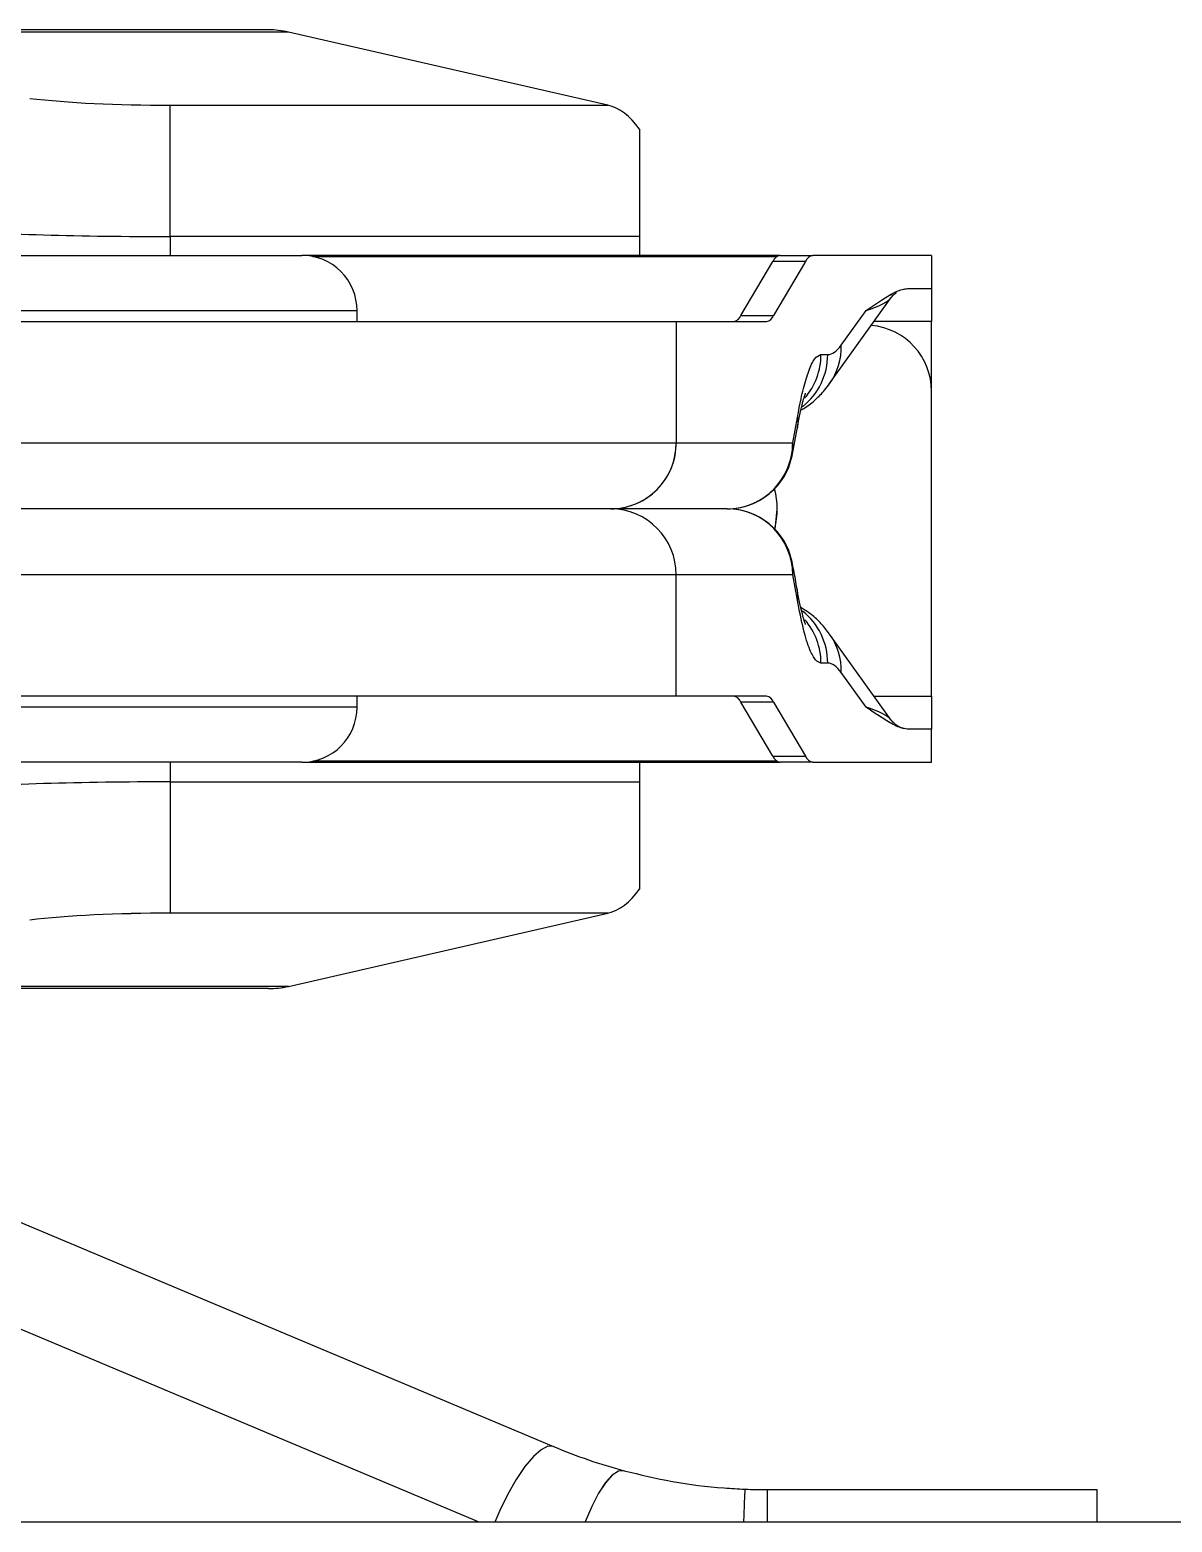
# Model space of a CAD drawing. Header units: inches. Extents: x -1851 to 6314, y -1304 to 4687.
# Drawn here: x 473.37 to 477.45, y 2433.68 to 2439.01 of the extents above; entities that cross this region are included whole.
import ezdxf

# ---------------------------------------------------------------- set-up
doc = ezdxf.new("R2010")
doc.units = ezdxf.units.IN
doc.header["$MEASUREMENT"] = 0

# ---------------------------------------------------------------- blocks, each defined once
blk = doc.blocks.new('2.4.20_7-7_Mid Plan View')
at = {"color": 7, "linetype": 'Continuous', "lineweight": 25}
for p, q in [((-9.162515842437738, -1.149999972432852), (-9.162515842437738, 1.149999979883432)), ((-9.093566143035876, -0.14038011059165), (-9.093566143035876, -0.03002114966511726)), ((-9.047566616058337, -0.03002114966511726), (-9.047566616058337, -0.14038011059165)), ((-9.087566577911364, -0.1743337325751781), (-9.087566577911364, -0.07188010588288307)), ((-9.076565944671618, -0.1743337325751781), (-9.076565944671618, -0.07188010588288307)), ((-9.070566379547106, -0.168394397944212), (-9.070566379547106, -0.07188010588288307)), ((-9.064566814422594, -0.07188010588288307), (-9.064566814422594, -0.1743337325751781)), ((-9.053566181182848, -0.07188010588288307), (-9.053566181182848, -0.1743337325751781)), ((-9.114100658416735, -0.1373486183583736), (-9.114100658416735, -0.08799999579787254)), ((-9.113894664764391, -0.139149721711874), (-9.113894664764391, -0.08799999579787254)), ((-9.027305805206286, -0.139149721711874), (-9.027305805206286, -0.08799999579787254)), ((-9.027100765228258, -0.1373486183583736), (-9.027100765228258, -0.08799999579787254)), ((-9.13449307632445, -0.112899836152792), (-9.155654155731188, -0.1632003895938396)), ((-9.095341884613024, -0.1284263990819454), (-9.107258998870837, -0.1284263990819454)), ((-9.107258998870837, -0.1681241057813168), (-9.107258998870837, -0.1284263990819454)), ((-9.095341884613024, -0.1284263990819454), (-9.095341884613024, -0.171000000089407)), ((-9.04585953903197, -0.1284263990819454), (-9.033942424774157, -0.1284263990819454)), ((-9.04585953903197, -0.171000000089407), (-9.04585953903197, -0.1284263990819454)), ((-9.033942424774157, -0.1284263990819454), (-9.033942424774157, -0.1681241057813168)), ((-9.113894664764391, -0.139149721711874), (-9.107258998870837, -0.1681241057813168)), ((-9.033942424774157, -0.1681241057813168), (-9.027305805206286, -0.139149721711874)), ((-9.093566143035876, -0.14038011059165), (-9.093566143035876, -0.1837557666003704)), ((-9.047566616058337, -0.1837557666003704), (-9.047566616058337, -0.14038011059165)), ((-9.088566028594958, -0.1453801058232784), (-9.087566577911364, -0.1453801058232784)), ((-9.053566181182848, -0.1453801058232784), (-9.052566730499255, -0.1453801058232784)), ((-9.070566379547106, -0.1789599172770977), (-9.070566379547106, -0.168394397944212)), ((-9.095341884613024, -0.171000000089407), (-9.105088436126696, -0.171000000089407)), ((-9.093566143035876, -0.171000000089407), (-9.095341884613024, -0.171000000089407)), ((-9.04585953903197, -0.171000000089407), (-9.047566616058337, -0.171000000089407)), ((-9.036112987518298, -0.171000000089407), (-9.04585953903197, -0.171000000089407)), ((-9.087566577911364, -0.1743337325751781), (-9.076565944671618, -0.1743337325751781)), ((-9.087566577911364, -0.1825082562863827), (-9.087566577911364, -0.1743337325751781)), ((-9.076565944671618, -0.1848992519080639), (-9.076565944671618, -0.1743337325751781)), ((-9.053566181182848, -0.1743337325751781), (-9.064566814422594, -0.1743337325751781)), ((-9.064566814422594, -0.1743337325751781), (-9.064566814422594, -0.1848992519080639)), ((-9.053566181182848, -0.1743337325751781), (-9.053566181182848, -0.1825082562863827)), ((-9.093013965606676, -0.1830937527120113), (-9.088118755340563, -0.1802006028592587)), ((-9.088118755340563, -0.1831702701747417), (-9.088118755340563, -0.1802006028592587)), ((-9.053014003753649, -0.1802006028592587), (-9.053014003753649, -0.1831702701747417)), ((-9.053014003753649, -0.1802006028592587), (-9.048118793487536, -0.1830937527120113)), ((-9.159566127777094, -0.1825890205800533), (-9.159566127777094, -0.2125000022351742)), ((-9.093566143035876, -0.1867254488170147), (-9.093566143035876, -0.1837557666003704)), ((-9.093013965606676, -0.1830937527120113), (-9.093013965606676, -0.1860634349286556)), ((-9.088118755340563, -0.1831702701747417), (-9.093013965606676, -0.1860634349286556)), ((-9.048118793487536, -0.1860634349286556), (-9.053014003753649, -0.1831702701747417)), ((-9.048118793487536, -0.1860634349286556), (-9.048118793487536, -0.1830937527120113)), ((-9.047566616058337, -0.1837557666003704), (-9.047566616058337, -0.1867254488170147)), ((-9.078850948333727, -0.1853283308446407), (-9.076565944671618, -0.1848992519080639)), ((-9.065760814666735, -0.1848357133567333), (-9.063310825347887, -0.1852980367839336)), ((-9.064566814422594, -0.1848992519080639), (-9.062281810760485, -0.1853283308446407)), ((-9.093566143035876, -0.1867254488170147), (-9.093566143035876, -0.1975000016391277)), ((-9.047566616058337, -0.1975000016391277), (-9.047566616058337, -0.1867254488170147)), ((-9.084566318511957, -0.1880715899169445), (-9.084566318511957, -0.1874641589820385)), ((-9.056566440582262, -0.1874641589820385), (-9.056566440582262, -0.1880715899169445)), ((-9.089731418609606, -0.1938375644385815), (-9.081926548004137, -0.188246127218008)), ((-9.088566028594958, -0.191561546176672), (-9.08542081069945, -0.1893079988658428)), ((-9.059206211090075, -0.188246127218008), (-9.051401340484606, -0.1938375644385815)), ((-9.055711948394762, -0.1893079988658428), (-9.052566730499255, -0.191561546176672)), ((-9.090565883636462, -0.1975000016391277), (-9.090565883636462, -0.1954260878264904)), ((-9.050565921783434, -0.1954260878264904), (-9.050565921783434, -0.1975000016391277)), ((-9.093566143035876, -0.1975000016391277), (-9.090565883636462, -0.1975000016391277)), ((-9.087566577911364, -0.1975000016391277), (-9.090565883636462, -0.1975000016391277)), ((-9.087566577911364, -0.1975000016391277), (-9.059900485992419, -0.1975000016391277)), ((-9.059900485992419, -0.1975000016391277), (-9.053566181182848, -0.1975000016391277)), ((-9.050565921783434, -0.1975000016391277), (-9.053566181182848, -0.1975000016391277)), ((-9.047566616058337, -0.1975000016391277), (-9.050565921783434, -0.1975000016391277)), ((-9.159566127777094, -0.2125000022351742), (-9.162515842437738, -0.2125000022351742))]:
    blk.add_line(p, q, dxfattribs=at)
at = {"color": 8, "linetype": 'Continuous', "lineweight": 25}
for p, q in [((-9.088566028594958, -0.1453801058232784), (-9.088566028594958, -0.02696575224399567)), ((-9.052566730499255, -0.02696575224399567), (-9.052566730499255, -0.1453801058232784)), ((-9.162515842437738, -0.1564603261649609), (-9.141866886138903, -0.107378538697958)), ((-9.093566143035876, -0.1284263990819454), (-9.095341884613024, -0.1284263990819454)), ((-9.04585953903197, -0.1284263990819454), (-9.047566616058337, -0.1284263990819454)), ((-9.093468868255602, -0.1834765933454037), (-9.093468868255602, -0.1413606815040112)), ((-9.04766389083861, -0.1413606815040112), (-9.04766389083861, -0.1834765933454037)), ((-9.159566127777094, -0.1825890205800533), (-9.162515842437738, -0.1825890205800533)), ((-9.087566577911364, -0.192286666482687), (-9.087566577911364, -0.1975000016391277)), ((-9.053566181182848, -0.1975000016391277), (-9.053566181182848, -0.192286666482687))]:
    blk.add_line(p, q, dxfattribs=at)
at = {"color": 8, "linetype": 'Continuous', "lineweight": 25, "flags": 128}
for points in [[(-9.155654155731188, -0.1632003895938396), (-9.15563508224486, -0.1626980118453503), (-9.155945026397692, -0.1620802842080593), (-9.156567775726305, -0.1613746099174023), (-9.15747853469848, -0.1606122814118862), (-9.158635341644281, -0.1598271541297436), (-9.159986698150629, -0.1590540520846844), (-9.16147252273559, -0.1583272777497768), (-9.162515842437738, -0.1578808389604092)], [(-9.157854282379144, -0.1696162186563015), (-9.157893383026117, -0.1691089533269405), (-9.158257686614984, -0.1685352735221386), (-9.158932888031, -0.1679194532334805), (-9.159889423370355, -0.1672875843942165), (-9.161086284637445, -0.166666429489851), (-9.162474834442133, -0.1660823039710522), (-9.162515842437738, -0.1660667173564434)], [(-9.159525119781488, -0.1805648170411587), (-9.15967866134643, -0.1805585883557796), (-9.160133563995355, -0.1805401556193829), (-9.16087266159057, -0.1805102340877056), (-9.161866390228266, -0.1804699562489986), (-9.162515842437738, -0.1804436556994915)], [(-9.078850948333727, -0.1853283308446407), (-9.078284465789782, -0.1853494606912136), (-9.077837192535387, -0.1853027157485485)], [(-9.062281810760485, -0.1853283308446407), (-9.06284829330443, -0.1853494606912136), (-9.063311779022204, -0.18529998883605)]]:
    blk.add_lwpolyline(points, dxfattribs=at)
at = {"color": 7, "linetype": 'Continuous', "lineweight": 25, "flags": 128}
blk.add_lwpolyline([(-9.072388851165758, -0.183266919106245), (-9.072155200958239, -0.1833244971930981), (-9.070597850799548, -0.1835000030696392), (-9.070595943450915, -0.1835000030696392)], dxfattribs=at)
at = {"color": 7, "linetype": 'Continuous', "lineweight": 25}
for centre, radius, start, end in [((-9.08856634621716, -0.1403801070776467), 0.005000000000003973, 180, 270), ((-9.052566346217159, -0.1403801070776467), 0.004999999999998858, 270, 4.071109992273302e-11), ((-9.10956634621716, -0.1825890263318115), 0.05000000000000081, 157.1840133452676, 164.9622104957305), ((-9.07653649767406, -0.1683636076715516), 0.005970197525265776, 269.7173970353084, 359.7045055063402), ((-9.064596261420153, -0.1683636076715516), 0.005970197525267743, 180.2954944936597, 270.2826029646932), ((-9.076536497674066, -0.1789291270044373), 0.005970197525269449, 269.7173970353732, 359.7045055063402), ((-9.064596261420139, -0.1789291270044089), 0.005970197525279368, 180.2954944937542, 270.2826029645947), ((-9.10956634621716, -0.1825890263318115), 0.04999999999999923, 177.6797848110534, 180), ((-9.092682899253258, -0.1839311800356995), 0.0009004940048878132, 111.5707412091902, 168.7671410396943), ((-9.048449859840947, -0.1839311800356995), 0.0009004940048711581, 11.23285895962669, 68.42925879129564), ((-9.059900637952449, -0.1914999985635291), 0.005999999999999575, 270, 354.928916958412)]:
    blk.add_arc(centre, radius, start, end, dxfattribs=at)
at = {"color": 8, "linetype": 'Continuous', "lineweight": 25}
for centre, radius, start, end in [((-9.0845557855199, -0.1820563898209002), 0.006015209318014924, 269.8996716045986, 321.671481842715), ((-9.056576592455603, -0.1820552845399845), 0.006016313942069017, 218.3359717654334, 270.0966804223048), ((-9.08524904510654, -0.1835917484686718), 0.005718830476771704, 268.2788572152596, 305.5543677461184), ((-9.055886272710492, -0.1836017744164735), 0.005708886619447907, 234.417627900281, 271.7498333837262)]:
    blk.add_arc(centre, radius, start, end, dxfattribs=at)
at = {"color": 7, "linetype": 'Continuous', "lineweight": 25}
for centre, major_axis, ratio, start_param, end_param in [((-9.097459441803007, -0.1284264054347375), (0, 0.02999999999999997), 0.07059807471688373, 4.712388980384691, 5.497787143781462), ((-9.043741834101876, -0.1284264054347375), (0, 0.02999999999999997), 0.07059807471688373, 0.7853981633965146, 1.570796326794897), ((-9.109377226374253, -0.1284264054347375), (0, 0.01800000000000407), 0.1176634578614461, 4.712388980384691, 5.497787143782991), ((-9.031824049530623, -0.1284264054347375), (0, 0.01800000000000407), 0.1176634578614461, 0.7853981633977938, 1.570796326794897), ((-9.084100637952442, -0.137348622416738), (0.02999999999999997, 0), 0.5137614678899354, 3.141592653589793, 3.258717573286149), ((-9.057100637952441, -0.137348622416738), (0.02999999999999997, 0), 0.5137614678899354, 6.166060387483305, 6.283185307179586), ((-9.095341499561503, -0.1674036682883013), (0.01200000000000272, 0), 0.5137614678897049, 3.25871757328675, 3.764419239001879), ((-9.04585977634338, -0.1674036682883013), (0.01200000000000272, 0), 0.5137614678897049, 5.66035872176779, 6.166060387482683), ((-9.12856634621716, -0.1880715860740452), (0.04400000000000254, 0), 0.1432846062743059, 6.085789747330279, 6.283185307179586), ((-9.01256634621716, -0.1880715860740452), (0.04399999999999916, 0), 0.1432846062743171, 3.141592653589792, 3.338988213439259)]:
    blk.add_ellipse(centre, major_axis=major_axis, ratio=ratio, start_param=start_param, end_param=end_param, dxfattribs=at)
at = {"color": 8, "linetype": 'Continuous', "lineweight": 25}
for centre, major_axis, ratio, start_param, end_param in [((-9.08856634621716, -0.1856222079666168), (0.001407997862647788, 0.008289600608815126), 0.1648164846435522, 3.306394352365346, 3.942033341053348), ((-9.052566346217159, -0.1856222079666168), (-0.001407997862649493, 0.008289600608815124), 0.1648164846434787, 2.341151966125453, 2.976790954809462)]:
    blk.add_ellipse(centre, major_axis=major_axis, ratio=ratio, start_param=start_param, end_param=end_param, dxfattribs=at)
at = {"color": 7, "linetype": 'Continuous', "lineweight": 25}
for points, knots in [([(-9.157854282379144, -0.1696162186563015), (-9.158201662371393, -0.1710557571991558), (-9.158906064918806, -0.173974792950446), (-9.159376177542153, -0.1777176235132742), (-9.1594922336275, -0.1799361623009474), (-9.159525119781488, -0.1805648170411587)], [0, 0, 0, 0, 0.4108222242134112, 0.8330480388077669, 1, 1, 1, 1]), ([(-9.084566318511957, -0.1874641589820385), (-9.084505907226696, -0.1872966984030597), (-9.084383344557072, -0.1869569536760309), (-9.083350439637247, -0.18641946886612), (-9.081608315245763, -0.1858591668881218), (-9.079779736958574, -0.1855071371096813), (-9.078850948333734, -0.1853283308446407)], [0, 0, 0, 0, 0.2156752887489607, 0.4375629330006845, 0.7143216926068535, 1, 1, 1, 1]), ([(-9.081053936004633, -0.1860664002597332), (-9.081056836368358, -0.1860677129227497), (-9.081065580661193, -0.1860716704642016), (-9.080802937519227, -0.1859723892304146), (-9.080279341657135, -0.1858180873493041), (-9.079422699764084, -0.1856094076311763), (-9.07857826429279, -0.1854301209640141), (-9.077950930764604, -0.185326306275897), (-9.077795230865465, -0.1853005401790142)], [0, 0, 0, 0, 0.08263113541203514, 0.2491242175074392, 0.4410219759359906, 0.6645625129297523, 0.9167467056084316, 1, 1, 1, 1]), ([(-9.07783909988402, -0.1852939240634441), (-9.077256390475743, -0.1851958156105695), (-9.076402192219415, -0.1850519976659939), (-9.07562186293416, -0.1848864964696872), (-9.07537385177611, -0.1848338954150677)], [0, 0, 0, 0, 0.6821711516693864, 1, 1, 1, 1]), ([(-9.063341342926012, -0.1853010319173336), (-9.063156693369518, -0.1853315548071635), (-9.062492400665125, -0.1854413635357162), (-9.06161806268079, -0.1856297102130213), (-9.060757330946895, -0.1858438101218098), (-9.060258340410488, -0.1859952994582841), (-9.060042675136689, -0.186083643818364), (-9.060075818415388, -0.1860676373075876), (-9.060082637786852, -0.1860643438994884)], [0, 0, 0, 0, 0.09870386621446982, 0.3550956713072793, 0.5854891698517076, 0.7843542131503516, 0.9556299562646119, 1, 1, 1, 1]), ([(-9.062281810760485, -0.1853283308446407), (-9.06206470200063, -0.1853671686629923), (-9.061095357833207, -0.1855405712134086), (-9.059562623444474, -0.1858739096793158), (-9.057955277215651, -0.1863570811517832), (-9.056804820811823, -0.1868914894497777), (-9.056646759718728, -0.1872712053868781), (-9.056566440582262, -0.1874641589820385)], [0, 0, 0, 0, 0.06392055631916088, 0.2853916096591312, 0.5110501467026596, 0.7515389193813825, 1, 1, 1, 1]), ([(-9.081926548004137, -0.188246127218008), (-9.081614946923576, -0.1880060488269066), (-9.081006641466072, -0.1875373694652751), (-9.080170984600098, -0.186676350293709), (-9.079725937260175, -0.185957332265076), (-9.079529964447008, -0.1856407187879086)], [0, 0, 0, 0, 0.3701808604329945, 0.722664495441537, 1, 1, 1, 1]), ([(-9.06159039688109, -0.1856420002877712), (-9.061529497605914, -0.1857612121380328), (-9.061265849450987, -0.1862773099778963), (-9.060640338374565, -0.1870042621913797), (-9.059895673175053, -0.1877324405522245), (-9.059405487508254, -0.1880976554730864), (-9.059206211090075, -0.188246127218008)], [0, 0, 0, 0, 0.09665598736893885, 0.418447882313623, 0.7635801476019181, 1, 1, 1, 1]), ([(-9.090565883636462, -0.1954260878264904), (-9.090543340776865, -0.1952369267211225), (-9.090475697463116, -0.1946693197614877), (-9.090003876735853, -0.1937252302820411), (-9.08929137464597, -0.1926308502317227), (-9.088823399492473, -0.1919108363114219), (-9.088569209113363, -0.1915658626076038), (-9.088566028594958, -0.191561546176672)], [0, 0, 0, 0, 0.1464031351074058, 0.4393051005051868, 0.7322731650871933, 0.9966501087519968, 1, 1, 1, 1]), ([(-9.052566730499255, -0.191561546176672), (-9.052563550304445, -0.1915658625898118), (-9.05219677997287, -0.1920636724308338), (-9.051479964287818, -0.1931901227448805), (-9.05066606505957, -0.1944747880017701), (-9.050582608423898, -0.1952675749561763), (-9.050565921783434, -0.1954260878264904)], [0, 0, 0, 0, 0.003350018138809261, 0.3863559736392916, 0.8773056551483088, 0.9999999999999999, 0.9999999999999999, 0.9999999999999999, 0.9999999999999999]), ([(-9.09051057052611, -0.1949949525296688), (-9.090510253296767, -0.1949935317864231), (-9.090475436964429, -0.1948376033731165), (-9.090358670586294, -0.194539565042021), (-9.090096315530506, -0.194139355228117), (-9.089852843448408, -0.1939379798377274), (-9.089731418609606, -0.1938375495374203)], [0, 0, 0, 0, 0.00306727455042034, 0.3366373575380873, 0.669166578615351, 1, 1, 1, 1]), ([(-9.051401340484606, -0.1938375644385815), (-9.051274957021594, -0.1939353923943372), (-9.051098542405935, -0.194071947294816), (-9.050980786938862, -0.1942591269969114), (-9.050947391509997, -0.1943122111260891)], [0, 0, 0, 0, 0.7164001834119238, 0.9999999999999999, 0.9999999999999999, 0.9999999999999999, 0.9999999999999999]), ([(-9.050629817962633, -0.1949736587703228), (-9.050626885499614, -0.194980147394574), (-9.050619918490856, -0.1949955632076978), (-9.050619544259757, -0.1950125491359245), (-9.050619327545153, -0.1950223855674267)], [0, 0, 0, 0, 0.4209070372066204, 1, 1, 1, 1])]:
    blk.add_open_spline(points, degree=3, knots=knots, dxfattribs=at)
blk = doc.blocks.new('2.4.20_9_Plan View')
at = {"color": 7, "linetype": 'Continuous', "lineweight": 25}
for p, q in [((34.0797968378448, -9.237055564881302e-14), (34.0797968378448, 7.545931843557263)), ((34.30600820520395, 3.31240122752309), (34.30600820520395, 3.674471320889296)), ((34.45692685771937, 3.674471320889296), (34.45692685771937, 3.31240122752309)), ((34.32569338287348, 3.20100482637465), (34.32569338287348, 3.537138782971795)), ((34.36178313600534, 3.20100482637465), (34.36178313600534, 3.537138782971795)), ((34.38146831367487, 3.220490833005307), (34.38146831367487, 3.537138782971795)), ((34.40115192691798, 3.537138782971795), (34.40115192691798, 3.20100482637465)), ((34.43724168004984, 3.537138782971795), (34.43724168004984, 3.20100482637465)), ((34.23863774576181, 3.322347068501706), (34.23863774576181, 3.484252003343101)), ((34.23931357797616, 3.316437936575412), (34.23931357797616, 3.484252003343101)), ((34.52339777196879, 3.316437936575412), (34.52339777196879, 3.484252003343101)), ((34.52407203975672, 3.322347068501706), (34.52407203975672, 3.484252003343101)), ((34.17173348539346, 3.40255961111307), (34.10230893405908, 3.237531543361541)), ((34.26108413606637, 3.221377618345024), (34.26108413606637, 3.35161944239259)), ((34.30018384563441, 3.35161944239259), (34.26108413606637, 3.35161944239259)), ((34.30018384563441, 3.35161944239259), (34.30018384563441, 3.211942269263268)), ((34.46252593988413, 3.211942269263268), (34.46252593988413, 3.35161944239259)), ((34.46252593988413, 3.35161944239259), (34.50162564945215, 3.35161944239259)), ((34.50162564945215, 3.35161944239259), (34.50162564945215, 3.221377618345024)), ((34.23931357797616, 3.316437936575412), (34.26108413606637, 3.221377618345024)), ((34.50162564945215, 3.221377618345024), (34.52339777196879, 3.316437936575412)), ((34.30600820520395, 3.31240122752309), (34.30600820520395, 3.170092640263434)), ((34.45692685771937, 3.170092640263434), (34.45692685771937, 3.31240122752309)), ((34.3224127806663, 3.295997043167354), (34.32569338287348, 3.295997043167354)), ((34.43724168004984, 3.295997043167354), (34.44052228225702, 3.295997043167354)), ((34.38146831367487, 3.185827054557201), (34.38146831367487, 3.220490833005307)), ((34.30018384563441, 3.211942269263268), (34.26820696956628, 3.211942269263268)), ((34.30600820520395, 3.211942269263268), (34.30018384563441, 3.211942269263268)), ((34.46252593988413, 3.211942269263268), (34.45692685771937, 3.211942269263268)), ((34.49450281595225, 3.211942269263268), (34.46252593988413, 3.211942269263268)), ((34.32569338287348, 3.20100482637465), (34.36178313600534, 3.20100482637465)), ((34.32569338287348, 3.174185522001977), (34.32569338287348, 3.20100482637465)), ((34.36178313600534, 3.166341047926544), (34.36178313600534, 3.20100482637465)), ((34.43724168004984, 3.20100482637465), (34.40115192691798, 3.20100482637465)), ((34.40115192691798, 3.20100482637465), (34.40115192691798, 3.166341047926544)), ((34.43724168004984, 3.20100482637465), (34.43724168004984, 3.174185522001977)), ((34.30781981100077, 3.172264601908921), (34.32388177707666, 3.181756563671826)), ((34.32388177707666, 3.172013560356497), (34.32388177707666, 3.181756563671826)), ((34.43905328584665, 3.181756563671826), (34.43905328584665, 3.172013560356497)), ((34.43905328584665, 3.181756563671826), (34.45511525192255, 3.172264601908921)), ((34.08947281526559, 3.173920547276737), (34.08947281526559, 3.075787402223348)), ((34.30781981100077, 3.172264601908921), (34.30781981100077, 3.162521549705268)), ((34.45511525192255, 3.162521549705268), (34.45511525192255, 3.172264601908921)), ((34.30600820520395, 3.160349588059781), (34.30600820520395, 3.170092640263434)), ((34.32388177707666, 3.172013560356497), (34.30781981100077, 3.162521549705268)), ((34.45511525192255, 3.162521549705268), (34.43905328584665, 3.172013560356497)), ((34.45692685771937, 3.170092640263434), (34.45692685771937, 3.160349588059781)), ((34.35428640459055, 3.164933308588267), (34.36178313600534, 3.166341047926544)), ((34.39723460315699, 3.166549507747291), (34.40527106168742, 3.165032698554398)), ((34.40115192691798, 3.166341047926544), (34.40864865833277, 3.164933308588267)), ((34.30600820520395, 3.160349588059781), (34.30600820520395, 3.125000004178879)), ((34.45692685771937, 3.125000004178879), (34.45692685771937, 3.160349588059781)), ((34.31859088691705, 3.137015874643922), (34.34419741859431, 3.155360485534665)), ((34.33553518949503, 3.155933114493486), (34.33553518949503, 3.157925998201968)), ((34.41873764432901, 3.155360485534665), (34.44434417600625, 3.137015874643922)), ((34.42739987342829, 3.157925998201968), (34.42739987342829, 3.155933114493486)), ((34.3224127806663, 3.14448312639832), (34.33273173734659, 3.151876654557583)), ((34.43020332557673, 3.151876654557583), (34.44052228225702, 3.14448312639832)), ((34.3158500118255, 3.125000004178879), (34.3158500118255, 3.13180418357193)), ((34.44708505109782, 3.13180418357193), (34.44708505109782, 3.125000004178879)), ((34.30600820520395, 3.125000004178879), (34.3158500118255, 3.125000004178879)), ((34.32569338287348, 3.125000004178879), (34.3158500118255, 3.125000004178879)), ((34.32569338287348, 3.125000004178879), (34.41645983945841, 3.125000004178879)), ((34.41645983945841, 3.125000004178879), (34.43724168004984, 3.125000004178879)), ((34.44708505109782, 3.125000004178879), (34.43724168004984, 3.125000004178879)), ((34.45692685771937, 3.125000004178879), (34.44708505109782, 3.125000004178879)), ((34.08947281526559, 3.075787402223348), (34.0797968378448, 3.075787402223348))]:
    blk.add_line(p, q, dxfattribs=at)
at = {"color": 8, "linetype": 'Continuous', "lineweight": 25}
for p, q in [((34.3224127806663, 3.295997043167354), (34.3224127806663, 3.684495590964403)), ((34.44052228225702, 3.684495590964403), (34.44052228225702, 3.295997043167354)), ((34.0797968378448, 3.259644613061546), (34.14754119520181, 3.420674104654786)), ((34.30600820520395, 3.35161944239259), (34.30018384563441, 3.35161944239259)), ((34.46252593988413, 3.35161944239259), (34.45692685771937, 3.35161944239259)), ((34.30632734819406, 3.171008563045262), (34.30632734819406, 3.309184131250973)), ((34.45660771472924, 3.309184131250973), (34.45660771472924, 3.171008563045262)), ((34.08947281526559, 3.173920547276737), (34.0797968378448, 3.173920547276737)), ((34.32569338287348, 3.142104122693539), (34.32569338287348, 3.125000004178879)), ((34.43724168004984, 3.125000004178879), (34.43724168004984, 3.142104122693539))]:
    blk.add_line(p, q, dxfattribs=at)
at = {"color": 8, "linetype": 'Continuous', "lineweight": 25, "flags": 128}
for points in [[(34.10230893405908, 3.237531543361541), (34.10236994668955, 3.239179764373894), (34.1013546339416, 3.24120642991543), (34.09930992860791, 3.243521634355183), (34.09632343856805, 3.246022712209225), (34.09252814006801, 3.248598589201571), (34.08809455558772, 3.251135013315078), (34.08321823842996, 3.253519443624015), (34.0797968378448, 3.254984137861726)], [(34.09509067054742, 3.216482234740255), (34.09496238758081, 3.218146491123434), (34.09376560136789, 3.220028642774224), (34.0915519379806, 3.222049050610067), (34.08841369857782, 3.224122111172676), (34.08448542383188, 3.226160021029116), (34.07993137851709, 3.228076443396212), (34.0797968378448, 3.228127580584882)], [(34.0896073559379, 3.180561635215284), (34.08910361062998, 3.180582070535422), (34.08761114782327, 3.180642545394299), (34.08518785129542, 3.180740713152289), (34.08192602220529, 3.180872858296631), (34.0797968378448, 3.180959146191476)], [(34.35428640459055, 3.164933308588267), (34.35614650760645, 3.164863984942436), (34.35761237516397, 3.165017347620129)], [(34.40864865833277, 3.164933308588267), (34.40678855531687, 3.164863984942436), (34.40526949726099, 3.165026294183733)]]:
    blk.add_lwpolyline(points, dxfattribs=at)
at = {"color": 7, "linetype": 'Continuous', "lineweight": 25}
for centre, radius, start, end in [((34.32241242100785, 3.312401239051972), 0.01640420000000744, 180, 270), ((34.44052266100785, 3.312401239051972), 0.01640420000000744, 270, 4.071109992273302e-11), ((34.25351478100785, 3.173920528406136), 0.1640420000000027, 157.1840133452685, 164.9622104957297), ((34.3618812984146, 3.220591856180825), 0.01958727578014867, 269.7128587270789, 359.7044904396669), ((34.40105222659588, 3.220588730199054), 0.01958415760657237, 180.2864110626008, 270.2916863957715), ((34.36188129841459, 3.185928077732719), 0.01958727578017094, 269.7128587271453, 359.7044904396401), ((34.36178250100787, 3.185827070124894), 0.01968504000000445, 281.5751545751879, 0), ((34.40115258100782, 3.185827070124894), 0.01968503999999547, 180, 258.4248454248132), ((34.40105222659591, 3.185924951750955), 0.01958415760659463, 180.2864110626277, 270.2916863957051), ((34.3227858657693, 3.184512149050569), 0.002965513846372364, 291.6879850992175, 348.6498971497795), ((34.4401491971541, 3.184512149050569), 0.002965513846446997, 191.3501028508159, 248.3120148998992), ((34.25351478100785, 3.173920528406136), 0.1640419999999863, 177.6797848110534, 180), ((34.30891588306618, 3.169508882443957), 0.002965697850806449, 111.6899136900637, 168.6479685588973), ((34.32278592454068, 3.174769096714783), 0.002965446577218198, 291.6872799677063, 348.6506022812834), ((34.44014913838269, 3.174769096714783), 0.002965446577276328, 191.3493977193943, 248.3127200318127), ((34.45401917985708, 3.169508882443857), 0.002965697850912315, 11.35203144223792, 68.31008630888664), ((34.38135503531105, 3.193897654269477), 0.02296588000001057, 255.1921873186096, 285.2633200996553), ((34.30891566353677, 3.159766013346982), 0.00296544657723377, 111.6872799683439, 168.6506022815749), ((34.45401939938652, 3.159766013346889), 0.002965446577295269, 11.34939771994821, 68.31272003148875), ((34.41646002331106, 3.144685054269431), 0.01968503999999326, 270, 354.9289169583989)]:
    blk.add_arc(centre, radius, start, end, dxfattribs=at)
at = {"color": 8, "linetype": 'Continuous', "lineweight": 25}
for centre, radius, start, end in [((34.3355678712109, 3.175675137003196), 0.01974204956100789, 269.9051504132744, 321.6614778540591), ((34.36309547335323, 3.179424662679104), 0.01314926630307488, 264.2721686236771, 281.4263931933115), ((34.39983991021364, 3.1794355218044), 0.01316003928452085, 258.5469167245888, 275.7217238348908), ((34.42736844418627, 3.175678768432348), 0.01974567895191909, 218.345979268359, 270.0911978609067), ((34.33554914377764, 3.177728837486896), 0.01980284420146576, 269.9596259225964, 310.7219700122538), ((34.42738300522652, 3.177716887681726), 0.01979089666836728, 229.2892657602404, 270.04883441634), ((34.33330438062056, 3.170600811278035), 0.01873291128498361, 268.2482618784071, 305.5849630830128), ((34.42963002905206, 3.170598258561604), 0.01873037974488355, 234.4178374212869, 271.7539741685816)]:
    blk.add_arc(centre, radius, start, end, dxfattribs=at)
at = {"color": 7, "linetype": 'Continuous', "lineweight": 25}
for centre, major_axis, ratio, start_param, end_param in [((34.293235597286, 3.35161942155009), (0, 0.0984251999999999), 0.07059807471682689, 4.712388980384691, 5.497787143783335), ((34.46947447333618, 3.35161942155009), (0, 0.0984251999999999), 0.07059807471682689, 0.7853981633963478, 1.570796326794897), ((34.25413525295325, 3.35161942155009), (0, 0.05905512000001336), 0.1176634578613514, 4.712388980384691, 5.497787143780882), ((34.50857481766889, 3.35161942155009), (0, 0.05905512000001336), 0.1176634578613514, 0.7853981633964883, 1.570796326794897), ((34.33706369531109, 3.322347055186867), (0.0984251999999999, 0), 0.5137614678899354, 3.141592653589793, 3.258717573286122), ((34.42564637531106, 3.322347055186867), (0.0984251999999999, 0), 0.5137614678899354, 6.16606038748331, 6.283185307179586), ((34.30018422690962, 3.223741258489603), (0.03937007999998652, 0), 0.5137614678899971, 3.258717573286618, 3.764419239001527), ((34.46252584371254, 3.223741258489603), (0.03937007999998652, 0), 0.5137614678899971, 5.660358721767893, 6.166060387482749), ((34.19117882100785, 3.155933127101427), (0.1443569600000027, 0), 0.1432846062743115, 6.085789747330311, 6.283185307179586), ((34.57175626100785, 3.155933127101427), (0.1443569600000027, 0), 0.1432846062743115, 3.141592653589792, 3.338988213439287)]:
    blk.add_ellipse(centre, major_axis=major_axis, ratio=ratio, start_param=start_param, end_param=end_param, dxfattribs=at)
at = {"color": 8, "linetype": 'Continuous', "lineweight": 25}
for centre, major_axis, ratio, start_param, end_param in [((34.32241242100785, 3.1639691447714), (0.004619415707689368, 0.02719685326142502), 0.1648164846437522, 3.30639435236515, 3.942033341052742), ((34.44052266100785, 3.1639691447714), (-0.004619415707689368, 0.02719685326142502), 0.1648164846436843, 2.341151966126681, 2.976790954814453)]:
    blk.add_ellipse(centre, major_axis=major_axis, ratio=ratio, start_param=start_param, end_param=end_param, dxfattribs=at)
at = {"color": 7, "linetype": 'Continuous', "lineweight": 25}
for points, knots in [([(34.09509067054742, 3.216482234740255), (34.0939508480124, 3.211759346480548), (34.09163956378421, 3.202182472177341), (34.09009873441491, 3.189902722090189), (34.08971585224599, 3.182624146063098), (34.0896073559379, 3.180561635215284)], [0, 0, 0, 0, 0.4108211994198765, 0.8330459607745107, 1, 1, 1, 1]), ([(34.33553518949503, 3.157925998201968), (34.33573338925616, 3.158475409567899), (34.33613549776516, 3.159590057658129), (34.33952429354233, 3.161353459321873), (34.34523992493084, 3.163191720463374), (34.3512391977186, 3.164346673841671), (34.35428640459055, 3.164933308588267)], [0, 0, 0, 0, 0.2156752887489607, 0.4375629330006845, 0.7143216926068535, 1, 1, 1, 1]), ([(34.34419741859431, 3.155360485534665), (34.34521909105565, 3.156148169487075), (34.3472136766088, 3.15768594513586), (34.34995563802246, 3.160510663423992), (34.3514157246361, 3.162869652805881), (34.35205866136545, 3.163908413728471)], [0, 0, 0, 0, 0.3701608031540423, 0.72265566338924, 1, 1, 1, 1]), ([(34.34706031894677, 3.162511820928451), (34.3470501170637, 3.162507515702508), (34.3470193582598, 3.16249453539298), (34.34788536738182, 3.162820210981643), (34.34959866189854, 3.163326582099586), (34.35241354545218, 3.164010998732266), (34.35518027998197, 3.164599508161729), (34.35724017312307, 3.16493995758659), (34.35775160911554, 3.165024485315676)], [0, 0, 0, 0, 0.08262902771801044, 0.2491275423314087, 0.4410063916076862, 0.6645639869246074, 0.9167170146715522, 1, 1, 1, 1]), ([(34.3576076818847, 3.165046191732287), (34.35951882695213, 3.165368084654446), (34.36232049217337, 3.16583996730764), (34.36488049517905, 3.166382899136153), (34.36569420206064, 3.166555472123022)], [0, 0, 0, 0, 0.6821461225587816, 1, 1, 1, 1]), ([(34.40517093839642, 3.165022872000932), (34.40577735557126, 3.164922738477074), (34.40795833857852, 3.164562607657949), (34.41082410697082, 3.163944450852213), (34.41364906537891, 3.163242116500648), (34.41528500851445, 3.162745079300933), (34.41599501857867, 3.162455247270181), (34.41588618523352, 3.162507762594856), (34.41586379299157, 3.162518567517395)], [0, 0, 0, 0, 0.09873375303834961, 0.3550965350949001, 0.5854873694555168, 0.784350113153554, 0.9556304693431188, 1, 1, 1, 1]), ([(34.40864865833277, 3.164933308588267), (34.40936039929005, 3.164805883505238), (34.41253886104317, 3.164236834122086), (34.41756819204048, 3.163143330886946), (34.42284416685544, 3.161558234750615), (34.42661523522524, 3.159804775512605), (34.42713549582625, 3.158559037274209), (34.42739987342829, 3.157925998201968)], [0, 0, 0, 0, 0.06390334483487728, 0.28537677280182, 0.5110501266917958, 0.751533376217335, 1, 1, 1, 1]), ([(34.41091551221841, 3.163904209332465), (34.41111588741167, 3.163513102872585), (34.41198319218536, 3.16182023613537), (34.41403386905375, 3.159434902882126), (34.41647551840397, 3.157045705846741), (34.41808379301304, 3.155847586410268), (34.41873764432901, 3.155360485534665)], [0, 0, 0, 0, 0.09668120961679, 0.4184753275443245, 0.7635785143809277, 1, 1, 1, 1]), ([(34.3158500118255, 3.13180418357193), (34.31592434094799, 3.132424793794065), (34.31614737704562, 3.134287031333187), (34.31770402842487, 3.1373843130431), (34.32001085109822, 3.140975245052942), (34.32161047247598, 3.143336558112928), (34.32240287114176, 3.144468964824611), (34.3224127806663, 3.14448312639832)], [0, 0, 0, 0, 0.1464035579150347, 0.4393066560871267, 0.7322732240007482, 0.9966518809694686, 0.9999999999999999, 0.9999999999999999, 0.9999999999999999, 0.9999999999999999]), ([(34.44052228225702, 3.14448312639832), (34.44053219190623, 3.144468964900142), (34.44167567171327, 3.142834861931711), (34.44412568664872, 3.139140586394099), (34.44675429991638, 3.134925209607069), (34.44702993870909, 3.132324233717682), (34.44708505109782, 3.13180418357193)], [0, 0, 0, 0, 0.003348249826920118, 0.3863563677711697, 0.877305490722297, 1, 1, 1, 1]), ([(34.31603461414331, 3.133218669499158), (34.31603513092242, 3.133223331145004), (34.31609286840865, 3.133744156643125), (34.31655714283909, 3.134707892717167), (34.31738419459187, 3.136028250988794), (34.3181890694769, 3.13668703766394), (34.31859088691705, 3.137015923532246)], [0, 0, 0, 0, 0.003011833740021803, 0.3364991393531735, 0.6687606703584296, 1, 1, 1, 1]), ([(34.44434417600625, 3.137015874643922), (34.44475945796756, 3.136695036970536), (34.44533901456388, 3.136247284341501), (34.44572551990311, 3.135632807533504), (34.44583507438654, 3.13545863480568)], [0, 0, 0, 0, 0.716551177127772, 1, 1, 1, 1]), ([(34.44687698238367, 3.133288530916573), (34.44688589159267, 3.13326719469395), (34.44690717735165, 3.133216218486105), (34.4469098473192, 3.133160856295312), (34.44691139976496, 3.133128666091558)], [0, 0, 0, 0, 0.4185525644639068, 0.9999999999999999, 0.9999999999999999, 0.9999999999999999, 0.9999999999999999])]:
    blk.add_open_spline(points, degree=3, knots=knots, dxfattribs=at)

msp = doc.modelspace()

# ---------------------------------------------------------------- block references
at = {"rotation": 90}
for name, p, xscale, yscale, zscale in [('2.4.20_7-7_Mid Plan View', (468.8136479350469, 2794.409055329793), 39.37008, 39.37008, 39.37008), ('2.4.20_9_Plan View', (514.0892388497268, 2024.722530330734), 12, 12, 12)]:
    msp.add_blockref(name, p, dxfattribs=dict(at, xscale=xscale, yscale=yscale, zscale=zscale))

doc.saveas('drawing.dxf')
